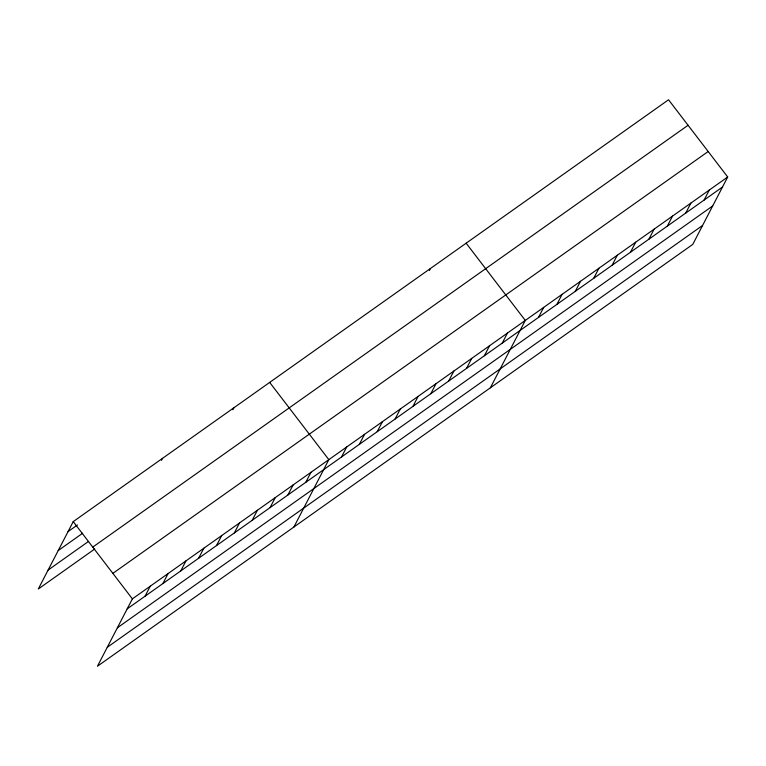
<?xml version="1.0" encoding="UTF-8"?>
<svg xmlns="http://www.w3.org/2000/svg" width="766" height="766" viewBox="0 0 766 766"><rect width="100%" height="100%" fill="white"/><g stroke="black" fill="none" stroke-linecap="round" stroke-linejoin="round"><path stroke-width="1.15" d="M727.7 177.003L132.384 598.859L97.454 666.228L692.77 244.383L727.7 177.003L668.546 99.772L73.23 521.617L38.3 588.997L94.697 549.03M161.482 460.337L162.526 458.336M232.921 409.724L233.965 407.713M145.052 596.207L150.241 586.201M162.909 583.558L168.099 573.543M180.776 570.9L185.956 560.894M198.633 558.242L203.823 548.236M216.491 545.583L221.68 535.578M234.348 532.935L239.538 522.919M252.205 520.277L257.395 510.271M270.072 507.619L275.262 497.613M287.93 494.96L293.119 484.955M305.787 482.312L310.977 472.296M293.914 527.018L328.834 459.648L269.68 382.406M429.381 270.513L430.415 268.512M341.512 456.996L346.692 446.99M359.369 444.347L364.559 434.332M377.226 431.689L382.416 421.683M395.084 419.031L400.273 409.025M412.951 406.373L418.131 396.367M430.808 393.724L435.998 383.709M448.665 381.066L453.855 371.06M466.523 368.408L471.712 358.402M484.38 355.759L489.57 345.744M502.247 343.101L507.427 333.095M490.364 387.816L525.294 320.437L466.14 243.195M538.508 317.402L543.688 307.396M556.901 304.37L562.091 294.355M575.304 291.329L580.494 281.314M593.707 278.288L598.897 268.282M612.111 265.247L617.291 255.241M630.504 252.205L635.694 242.2M648.907 239.174L654.097 229.158M667.31 226.133L672.5 216.127M685.714 213.092L690.894 203.086M704.107 200.05L709.297 190.045M68.04 531.623L77.433 524.969M58.226 550.553L82.661 533.241M48.114 570.067L88.53 541.418M92.743 547.106L688.069 125.26M112.861 573.37L708.177 151.515M127.194 608.865L722.51 187.019M117.38 627.794L712.696 205.949M107.269 647.299L702.585 225.453M73.23 521.617L132.384 598.859"/></g></svg>
